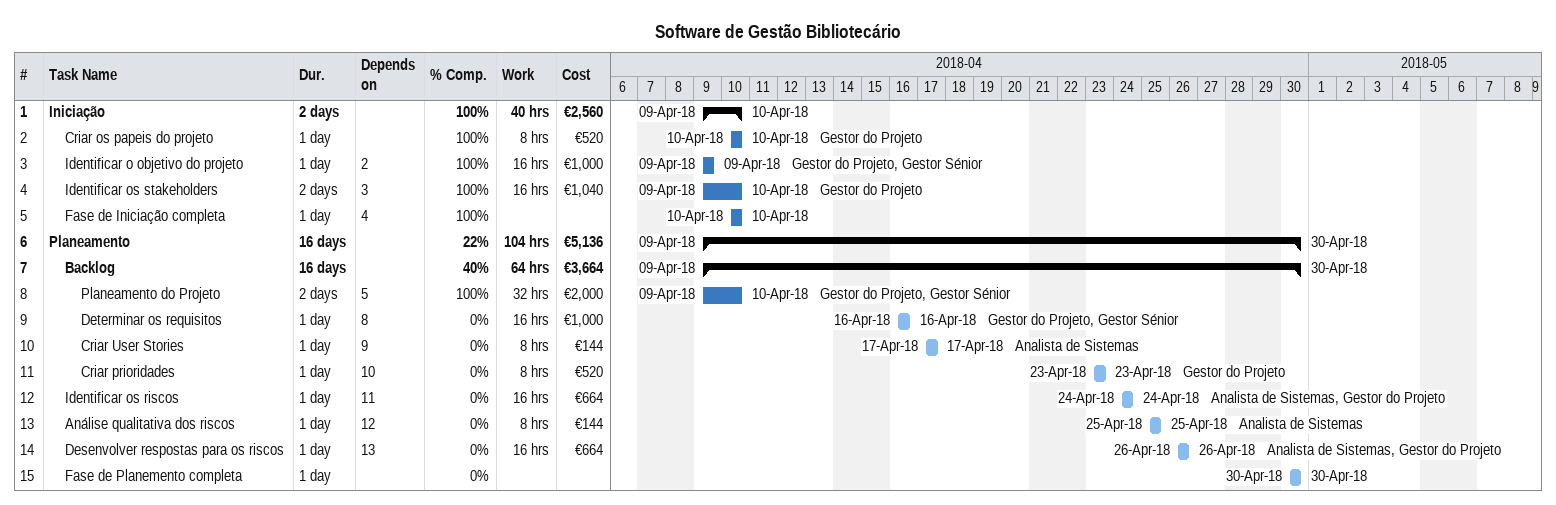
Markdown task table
Software de Gestão Bibliotecário

| ID | Level | Task | Duration | Start | Finish | Predecessors | Resources | % complete | Work (h) | Cost (€) |
|---|---|---|---|---|---|---|---|---|---|---|
| 1 | 1 | **Iniciação** | 2d | 2018-04-09 | 2018-04-10 |  |  | 100 | 40 | 2560 |
| 2 | 2 | Criar os papeis do projeto | 1d | 2018-04-10 | 2018-04-10 |  | Gestor do Projeto | 100 | 8 | 520 |
| 3 | 2 | Identificar o objetivo do projeto | 1d | 2018-04-09 | 2018-04-09 | 2 | Gestor do Projeto, Gestor Sénior | 100 | 16 | 1000 |
| 4 | 2 | Identificar os stakeholders | 2d | 2018-04-09 | 2018-04-10 | 3 | Gestor do Projeto | 100 | 16 | 1040 |
| 5 | 2 | Fase de Iniciação completa | 1d | 2018-04-10 | 2018-04-10 | 4 |  | 100 |  |  |
| 6 | 1 | **Planeamento** | 16d | 2018-04-09 | 2018-04-30 |  |  | 22 | 104 | 5136 |
| 7 | 2 | **Backlog** | 16d | 2018-04-09 | 2018-04-30 |  |  | 40 | 64 | 3664 |
| 8 | 3 | Planeamento do Projeto | 2d | 2018-04-09 | 2018-04-10 | 5 | Gestor do Projeto, Gestor Sénior | 100 | 32 | 2000 |
| 9 | 3 | Determinar os requisitos | 1d | 2018-04-16 | 2018-04-16 | 8 | Gestor do Projeto, Gestor Sénior | 0 | 16 | 1000 |
| 10 | 3 | Criar User Stories | 1d | 2018-04-17 | 2018-04-17 | 9 | Analista de Sistemas | 0 | 8 | 144 |
| 11 | 3 | Criar prioridades | 1d | 2018-04-23 | 2018-04-23 | 10 | Gestor do Projeto | 0 | 8 | 520 |
| 12 | 2 | Identificar os riscos | 1d | 2018-04-24 | 2018-04-24 | 11 | Analista de Sistemas, Gestor do Projeto | 0 | 16 | 664 |
| 13 | 2 | Análise qualitativa dos riscos | 1d | 2018-04-25 | 2018-04-25 | 12 | Analista de Sistemas | 0 | 8 | 144 |
| 14 | 2 | Desenvolver respostas para os riscos | 1d | 2018-04-26 | 2018-04-26 | 13 | Analista de Sistemas, Gestor do Projeto | 0 | 16 | 664 |
| 15 | 2 | Fase de Planemento completa | 1d | 2018-04-30 | 2018-04-30 |  |  | 0 |  |  |
